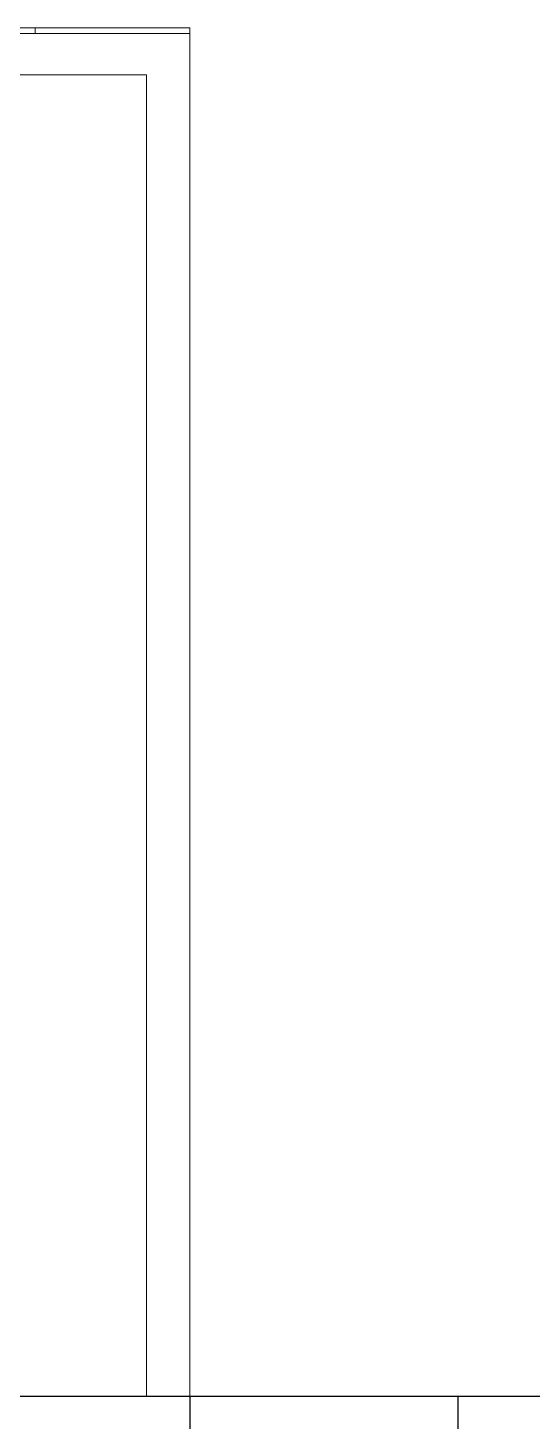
# Model space of a CAD drawing. Header units: inches. Extents: x -10117506 to -5032697, y -6529230 to -3254494.
# Drawn here: x -5046345.87 to -5046328.94, y -3258446.85 to -3258400.01 of the extents above; entities that cross this region are included whole.
import ezdxf

# ---------------------------------------------------------------- set-up
doc = ezdxf.new("R2010")
doc.units = ezdxf.units.IN
doc.header["$LTSCALE"] = 2
doc.header["$MEASUREMENT"] = 0
doc.layers.get('0').update_dxf_attribs({"linetype": 'CONTINUOUS'})
doc.layers.add('window', color=4, linetype='CONTINUOUS', lineweight=13)

msp = doc.modelspace()

# ---------------------------------------------------------------- linework, layer by layer
at = {"ltscale": 0.5}
for p, q in [((-5046538.45, -3258446.014), (-5046098.439, -3258446.014)), ((-5046340.439, -3258446.014), (-5046340.439, -3258484.014)), ((-5046331.439, -3258446.014), (-5046331.439, -3258484.014))]:
    msp.add_line(p, q, dxfattribs=at)
at = {"layer": 'window'}
for p, q in [((-5046430.439, -3258400.014), (-5046340.439, -3258400.014)), ((-5046340.439, -3258400.199), (-5046376.439, -3258400.199)), ((-5046345.631, -3258400.199), (-5046345.631, -3258400.014)), ((-5046340.439, -3258446.014), (-5046340.439, -3258400.014)), ((-5046374.993, -3258401.596), (-5046341.886, -3258401.596)), ((-5046341.886, -3258446.014), (-5046341.886, -3258401.596))]:
    msp.add_line(p, q, dxfattribs=at)

doc.saveas('drawing.dxf')
